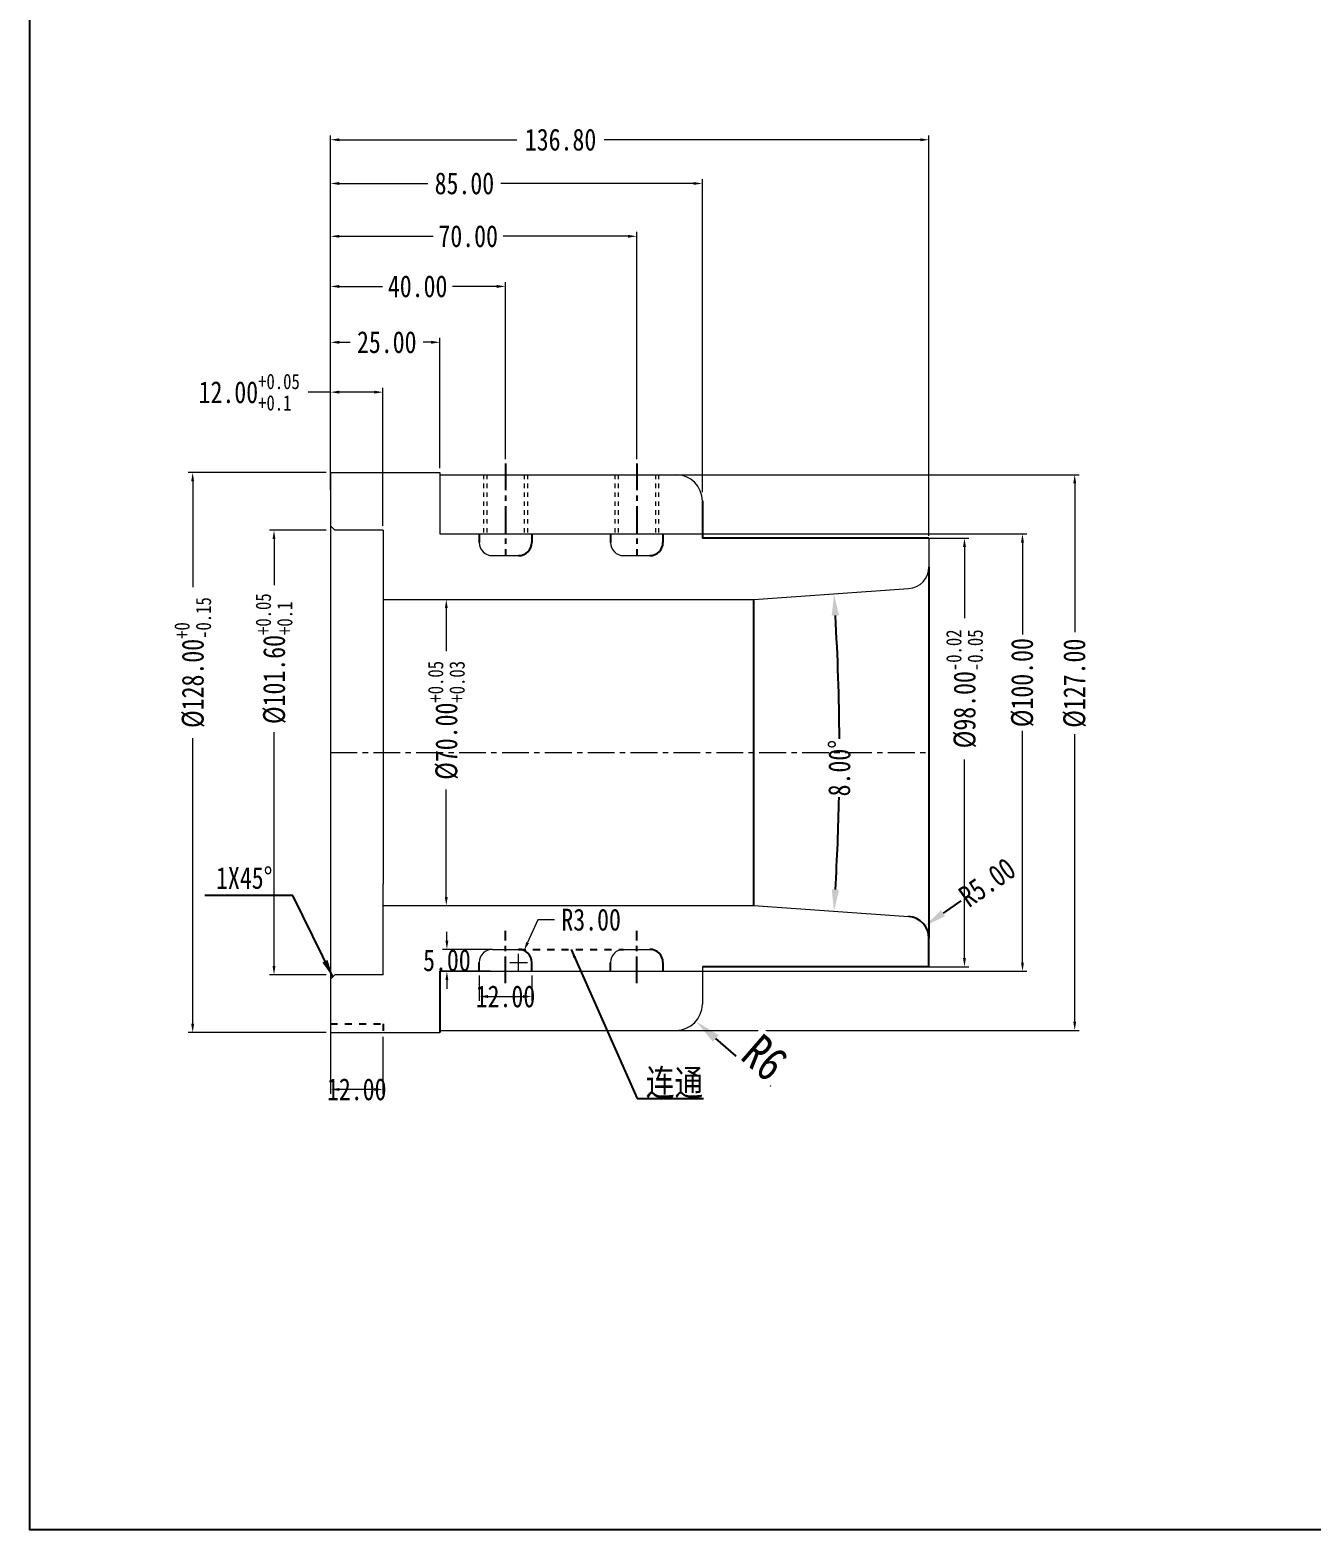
# Model space of a CAD drawing. Header units: millimetres. Extents: x 4797 to 6967, y -10922 to -3169.
# Drawn here: x 5420.8 to 5713.6, y -5493.4 to -5150.6 of the extents above; entities that cross this region are included whole.
import ezdxf

# ---------------------------------------------------------------- set-up
doc = ezdxf.new("R2010")
doc.units = ezdxf.units.MM
doc.header["$LTSCALE"] = 16.335
doc.header["$PDMODE"] = 3
doc.header["$PDSIZE"] = 0.3125
doc.linetypes.add('CENTER', pattern=[0.6, 0.375, -0.075, 0.075, -0.075])
doc.linetypes.add('HIDDEN', pattern=[0.2, 0.1, -0.1])
doc.layers.get('0').update_dxf_attribs({"linetype": 'CONTINUOUS'})
doc.layers.get('Defpoints').update_dxf_attribs({"linetype": 'CONTINUOUS'})
doc.layers.add('DEFAULT_2', color=8, linetype='HIDDEN')
doc.layers.add('dim', color=82, linetype='CONTINUOUS', lineweight=9)
doc.layers.add('screw', color=33, linetype='CONTINUOUS', lineweight=13)
doc.styles.get("Standard").update_dxf_attribs({"font": 'txt', "width": 0.8})
doc.dimstyles.new('ISO-25', dxfattribs={"dimtxt": 8, "dimasz": 6, "dimexe": 0, "dimexo": 0, "dimgap": 0, "dimtad": 1, "dimdsep": 46, "dimtxsty": 'Standard', "dimcen": 0, "dimclrd": 4, "dimclre": 4, "dimclrt": 6, "dimazin": 0, "dimtfac": 1, "dimtofl": 0, "dimtmove": 0, "dimatfit": 3, "dimfxl": 0, "dimarcsym": 0})
doc.dimstyles.get("Standard").update_dxf_attribs({"dimtxt": 0.15625, "dimasz": 0.1875, "dimexe": 0.125, "dimexo": 0.0625, "dimtad": 0, "dimtih": 1, "dimtoh": 1, "dimdsep": 46, "dimtxsty": 'Standard', "dimcen": 0.09, "dimadec": 0, "dimazin": 0, "dimtp": 0.01, "dimtm": 0.01, "dimtfac": 1, "dimtofl": 0, "dimtmove": 0, "dimatfit": 3, "dimfxl": 0, "dimtolj": 1, "dimarcsym": 0})
doc.dimstyles.new('STANDARD$0', dxfattribs={"dimscale": 2, "dimtxt": 3, "dimasz": 3, "dimexe": 1.25, "dimexo": 0.625, "dimgap": 0.5, "dimtad": 0, "dimdsep": 46, "dimlunit": 6, "dimtxsty": 'Standard', "dimblk": 'CLOSEDBLANK', "dimcen": 0, "dimclrt": 2, "dimazin": 2, "dimtfac": 2, "dimtmove": 1, "dimatfit": 3, "dimfxl": 0, "dimtolj": 1, "dimtzin": 0, "dimarcsym": 0})

# ---------------------------------------------------------------- blocks, each defined once
blk = doc.blocks.new('*D424')
at = {"color": 1, "lineweight": 0, "transparency": 16777216}
for p, q in [((5489.48, -5375.71), (5489.48, -5393.72)), ((5501.48, -5380.71), (5501.48, -5393.72))]:
    blk.add_line(p, q, dxfattribs=at)
at = {"color": 0, "lineweight": 0, "transparency": 16777216}
blk.add_line((5499.48, -5392.72), (5491.48, -5392.72), dxfattribs=at)
at = {"color": 0, "transparency": 16777216}
for points in [[(5491.48, -5392.39), (5491.48, -5393.06), (5489.48, -5392.72)], [(5499.48, -5392.39), (5499.48, -5393.06), (5501.48, -5392.72)]]:
    blk.add_solid(points, dxfattribs=at)
at = {"layer": 'Defpoints', "color": 0, "transparency": 16777216}
for p in [(5489.48, -5374.71), (5501.48, -5379.71), (5489.48, -5392.72)]:
    blk.add_point(p, dxfattribs=at)
at = {"color": 0, "lineweight": 0, "transparency": 16777216, "insert": (5495.48, -5392.72), "char_height": 5, "attachment_point": 5}
blk.add_mtext('\\A1;12.00', dxfattribs=at)
blk = doc.blocks.new('*D348')
at = {"color": 1, "lineweight": 0, "transparency": 16777216}
for p, q in [((5488.48, -5264.91), (5475.57, -5264.91)), ((5488.48, -5366.51), (5475.57, -5366.51))]:
    blk.add_line(p, q, dxfattribs=at)
at = {"color": 0, "lineweight": 0, "transparency": 16777216}
for p, q in [((5476.57, -5266.91), (5476.57, -5277.46)), ((5476.57, -5364.51), (5476.57, -5311.06))]:
    blk.add_line(p, q, dxfattribs=at)
at = {"color": 0, "transparency": 16777216}
for points in [[(5476.24, -5266.91), (5476.9, -5266.91), (5476.57, -5264.91)], [(5476.24, -5364.51), (5476.9, -5364.51), (5476.57, -5366.51)]]:
    blk.add_solid(points, dxfattribs=at)
at = {"layer": 'Defpoints', "color": 0, "transparency": 16777216}
for p in [(5489.48, -5264.91), (5476.57, -5366.51), (5489.48, -5366.51)]:
    blk.add_point(p, dxfattribs=at)
at = {"color": 0, "lineweight": 0, "transparency": 16777216, "insert": (5476.57, -5294.26), "char_height": 5, "attachment_point": 5, "rotation": 90}
blk.add_mtext('\\A1;%%C101.60{\\H0.7x;\\S+0.05^ +0.1;}', dxfattribs=at)
blk = doc.blocks.new('*D349')
at = {"color": 0, "lineweight": 0, "transparency": 16777216}
for p, q in [((5489.48, -5233.34), (5484.37, -5233.34)), ((5499.48, -5233.34), (5491.48, -5233.34))]:
    blk.add_line(p, q, dxfattribs=at)
at = {"color": 1, "lineweight": 0, "transparency": 16777216}
for p, q in [((5489.48, -5255.71), (5489.48, -5232.34)), ((5501.48, -5263.91), (5501.48, -5232.34))]:
    blk.add_line(p, q, dxfattribs=at)
at = {"color": 0, "transparency": 16777216}
for points in [[(5491.48, -5233), (5491.48, -5233.67), (5489.48, -5233.34)], [(5499.48, -5233), (5499.48, -5233.67), (5501.48, -5233.34)]]:
    blk.add_solid(points, dxfattribs=at)
at = {"layer": 'Defpoints', "color": 0, "transparency": 16777216}
for p in [(5501.48, -5233.34), (5489.48, -5256.71), (5501.48, -5264.91)]:
    blk.add_point(p, dxfattribs=at)
at = {"color": 0, "lineweight": 0, "transparency": 16777216, "insert": (5470.9, -5233.34), "char_height": 5, "attachment_point": 5}
blk.add_mtext('\\A1;12.00{\\H0.7x;\\S+0.05^ +0.1;}', dxfattribs=at)
blk = doc.blocks.new('*D350')
at = {"color": 1, "lineweight": 0, "transparency": 16777216}
for p, q in [((5489.48, -5255.71), (5489.48, -5196.71)), ((5559.48, -5248.63), (5559.48, -5196.71))]:
    blk.add_line(p, q, dxfattribs=at)
at = {"color": 0, "lineweight": 0, "transparency": 16777216}
for p, q in [((5491.48, -5197.71), (5512.96, -5197.71)), ((5557.48, -5197.71), (5528.96, -5197.71))]:
    blk.add_line(p, q, dxfattribs=at)
at = {"color": 0, "transparency": 16777216}
for points in [[(5491.48, -5197.38), (5491.48, -5198.04), (5489.48, -5197.71)], [(5557.48, -5197.38), (5557.48, -5198.04), (5559.48, -5197.71)]]:
    blk.add_solid(points, dxfattribs=at)
at = {"layer": 'Defpoints', "color": 0, "transparency": 16777216}
for p in [(5559.48, -5197.71), (5559.48, -5249.63), (5489.48, -5256.71)]:
    blk.add_point(p, dxfattribs=at)
at = {"color": 0, "lineweight": 0, "transparency": 16777216, "insert": (5520.96, -5197.71), "char_height": 5, "attachment_point": 5}
blk.add_mtext('\\A1;70.00', dxfattribs=at)
blk = doc.blocks.new('*D351')
at = {"color": 1, "lineweight": 0, "transparency": 16777216}
for p, q in [((5488.48, -5251.71), (5456.98, -5251.71)), ((5488.48, -5379.71), (5456.98, -5379.71))]:
    blk.add_line(p, q, dxfattribs=at)
at = {"color": 0, "lineweight": 0, "transparency": 16777216}
for p, q in [((5457.98, -5253.71), (5457.98, -5277.92)), ((5457.98, -5377.71), (5457.98, -5312.39))]:
    blk.add_line(p, q, dxfattribs=at)
at = {"color": 0, "transparency": 16777216}
for points in [[(5457.64, -5253.71), (5458.31, -5253.71), (5457.98, -5251.71)], [(5457.64, -5377.71), (5458.31, -5377.71), (5457.98, -5379.71)]]:
    blk.add_solid(points, dxfattribs=at)
at = {"layer": 'Defpoints', "color": 0, "transparency": 16777216}
for p in [(5489.48, -5251.71), (5457.98, -5379.71), (5489.48, -5379.71)]:
    blk.add_point(p, dxfattribs=at)
at = {"color": 0, "lineweight": 0, "transparency": 16777216, "insert": (5457.98, -5295.15), "char_height": 5, "attachment_point": 5, "rotation": 90}
blk.add_mtext('\\A1;%%C128.00{\\H0.7x;\\S+0^ -0.15;}', dxfattribs=at)
blk = doc.blocks.new('*D352')
at = {"color": 1, "lineweight": 0, "transparency": 16777216}
for p, q in [((5502.48, -5280.71), (5516.95, -5280.71)), ((5502.48, -5350.71), (5516.95, -5350.71))]:
    blk.add_line(p, q, dxfattribs=at)
at = {"color": 0, "lineweight": 0, "transparency": 16777216}
for p, q in [((5515.95, -5282.71), (5515.95, -5292.56)), ((5515.95, -5348.71), (5515.95, -5324.16))]:
    blk.add_line(p, q, dxfattribs=at)
at = {"color": 0, "transparency": 16777216}
for points in [[(5515.62, -5282.71), (5516.28, -5282.71), (5515.95, -5280.71)], [(5515.62, -5348.71), (5516.28, -5348.71), (5515.95, -5350.71)]]:
    blk.add_solid(points, dxfattribs=at)
at = {"layer": 'Defpoints', "color": 0, "transparency": 16777216}
for p in [(5501.48, -5280.71), (5501.48, -5350.71), (5515.95, -5350.71)]:
    blk.add_point(p, dxfattribs=at)
at = {"color": 0, "lineweight": 0, "transparency": 16777216, "insert": (5515.95, -5308.36), "char_height": 5, "attachment_point": 5, "rotation": 90}
blk.add_mtext('\\A1;%%C70.00{\\H0.7x;\\S+0.05^ +0.03;}', dxfattribs=at)
blk = doc.blocks.new('*D353')
at = {"color": 1, "lineweight": 0, "transparency": 16777216}
for p, q in [((5523.48, -5366.71), (5523.48, -5372.48)), ((5535.48, -5366.71), (5535.48, -5372.48))]:
    blk.add_line(p, q, dxfattribs=at)
at = {"color": 0, "lineweight": 0, "transparency": 16777216}
blk.add_line((5525.48, -5371.48), (5533.48, -5371.48), dxfattribs=at)
at = {"color": 0, "transparency": 16777216}
for points in [[(5525.48, -5371.14), (5525.48, -5371.81), (5523.48, -5371.48)], [(5533.48, -5371.14), (5533.48, -5371.81), (5535.48, -5371.48)]]:
    blk.add_solid(points, dxfattribs=at)
at = {"layer": 'Defpoints', "color": 0, "transparency": 16777216}
for p in [(5523.48, -5365.71), (5535.48, -5365.71), (5535.48, -5371.48)]:
    blk.add_point(p, dxfattribs=at)
at = {"color": 0, "lineweight": 0, "transparency": 16777216, "insert": (5529.48, -5371.48), "char_height": 5, "attachment_point": 5}
blk.add_mtext('\\A1;12.00', dxfattribs=at)
blk = doc.blocks.new('*D354')
at = {"color": 0, "lineweight": 0, "transparency": 16777216}
for p, q in [((5536.89, -5353.94), (5534.54, -5359.15)), ((5540.72, -5353.94), (5536.89, -5353.94))]:
    blk.add_line(p, q, dxfattribs=at)
at = {"color": 1, "lineweight": 0, "transparency": 16777216}
for p, q in [((5532.48, -5365.71), (5532.48, -5361.71)), ((5530.48, -5363.71), (5534.48, -5363.71))]:
    blk.add_line(p, q, dxfattribs=at)
at = {"color": 0, "transparency": 16777216}
blk.add_solid([(5534.24, -5359.01), (5534.84, -5359.29), (5533.72, -5360.97)], dxfattribs=at)
at = {"layer": 'Defpoints', "color": 0, "transparency": 16777216}
for p in [(5533.72, -5360.97), (5532.48, -5363.71)]:
    blk.add_point(p, dxfattribs=at)
at = {"color": 0, "lineweight": 0, "transparency": 16777216, "insert": (5549.06, -5353.94), "char_height": 5, "attachment_point": 5}
blk.add_mtext('\\A1;R3.00', dxfattribs=at)
blk = doc.blocks.new('*D425')
at = {"color": 1, "lineweight": 0, "transparency": 16777216}
for p, q in [((5489.48, -5255.71), (5489.48, -5220.94)), ((5514.48, -5250.71), (5514.48, -5220.94))]:
    blk.add_line(p, q, dxfattribs=at)
at = {"color": 0, "lineweight": 0, "transparency": 16777216}
for p, q in [((5491.48, -5221.94), (5494.01, -5221.94)), ((5512.48, -5221.94), (5510.68, -5221.94))]:
    blk.add_line(p, q, dxfattribs=at)
at = {"color": 0, "transparency": 16777216}
for points in [[(5491.48, -5221.6), (5491.48, -5222.27), (5489.48, -5221.94)], [(5512.48, -5221.6), (5512.48, -5222.27), (5514.48, -5221.94)]]:
    blk.add_solid(points, dxfattribs=at)
at = {"layer": 'Defpoints', "color": 0, "transparency": 16777216}
for p in [(5489.48, -5221.94), (5514.48, -5251.71), (5489.48, -5256.71)]:
    blk.add_point(p, dxfattribs=at)
at = {"color": 0, "lineweight": 0, "transparency": 16777216, "insert": (5502.34, -5221.94), "char_height": 5, "attachment_point": 5}
blk.add_mtext('\\A1;25.00', dxfattribs=at)
blk = doc.blocks.new('*D426')
at = {"color": 1, "lineweight": 0, "transparency": 16777216}
for p, q in [((5489.48, -5240.02), (5489.48, -5208.17)), ((5529.48, -5248.63), (5529.48, -5208.17))]:
    blk.add_line(p, q, dxfattribs=at)
at = {"color": 0, "lineweight": 0, "transparency": 16777216}
for p, q in [((5491.48, -5209.17), (5501.4, -5209.17)), ((5527.48, -5209.17), (5517.4, -5209.17))]:
    blk.add_line(p, q, dxfattribs=at)
at = {"color": 0, "transparency": 16777216}
for points in [[(5491.48, -5208.84), (5491.48, -5209.51), (5489.48, -5209.17)], [(5527.48, -5208.84), (5527.48, -5209.51), (5529.48, -5209.17)]]:
    blk.add_solid(points, dxfattribs=at)
at = {"layer": 'Defpoints', "color": 0, "transparency": 16777216}
for p in [(5489.48, -5209.17), (5489.48, -5241.02), (5529.48, -5249.63)]:
    blk.add_point(p, dxfattribs=at)
at = {"color": 0, "lineweight": 0, "transparency": 16777216, "insert": (5509.4, -5209.17), "char_height": 5, "attachment_point": 5}
blk.add_mtext('\\A1;40.00', dxfattribs=at)
blk = doc.blocks.new('*D355')
at = {"color": 1, "lineweight": 0, "transparency": 16777216}
for p, q in [((5565.48, -5252.21), (5660.6, -5252.21)), ((5565.48, -5379.21), (5660.6, -5379.21))]:
    blk.add_line(p, q, dxfattribs=at)
at = {"color": 0, "lineweight": 0, "transparency": 16777216}
for p, q in [((5659.6, -5254.21), (5659.6, -5288.21)), ((5659.6, -5377.21), (5659.6, -5311.54))]:
    blk.add_line(p, q, dxfattribs=at)
at = {"color": 0, "transparency": 16777216}
for points in [[(5659.27, -5254.21), (5659.93, -5254.21), (5659.6, -5252.21)], [(5659.27, -5377.21), (5659.93, -5377.21), (5659.6, -5379.21)]]:
    blk.add_solid(points, dxfattribs=at)
at = {"layer": 'Defpoints', "color": 0, "transparency": 16777216}
for p in [(5564.48, -5252.21), (5564.48, -5379.21), (5659.6, -5379.21)]:
    blk.add_point(p, dxfattribs=at)
at = {"color": 0, "lineweight": 0, "transparency": 16777216, "insert": (5659.6, -5299.87), "char_height": 5, "attachment_point": 5, "rotation": 90}
blk.add_mtext('\\A1;%%c127.00', dxfattribs=at)
blk = doc.blocks.new('*D356')
at = {"color": 0, "lineweight": 0, "transparency": 16777216}
for p, q in [((5516.09, -5358.71), (5516.09, -5356.71)), ((5516.09, -5367.71), (5516.09, -5369.71))]:
    blk.add_line(p, q, dxfattribs=at)
at = {"color": 1, "lineweight": 0, "transparency": 16777216}
for p, q in [((5526.06, -5360.71), (5515.09, -5360.71)), ((5526.06, -5365.71), (5515.09, -5365.71))]:
    blk.add_line(p, q, dxfattribs=at)
at = {"color": 0, "transparency": 16777216}
for points in [[(5515.75, -5358.71), (5516.42, -5358.71), (5516.09, -5360.71)], [(5515.75, -5367.71), (5516.42, -5367.71), (5516.09, -5365.71)]]:
    blk.add_solid(points, dxfattribs=at)
at = {"layer": 'Defpoints', "color": 0, "transparency": 16777216}
for p in [(5527.06, -5360.71), (5516.09, -5365.71), (5527.06, -5365.71)]:
    blk.add_point(p, dxfattribs=at)
at = {"color": 0, "lineweight": 0, "transparency": 16777216, "insert": (5516.09, -5363.21), "char_height": 5, "attachment_point": 5}
blk.add_mtext('\\A1;5.00', dxfattribs=at)
blk = doc.blocks.new('*D357')
at = {"color": 1, "lineweight": 0, "transparency": 16777216}
for p, q in [((5626.39, -5266.71), (5635.4, -5266.71)), ((5611.62, -5364.71), (5635.4, -5364.71))]:
    blk.add_line(p, q, dxfattribs=at)
at = {"color": 0, "lineweight": 0, "transparency": 16777216}
for p, q in [((5634.4, -5268.71), (5634.4, -5285.03)), ((5634.4, -5362.71), (5634.4, -5317.3))]:
    blk.add_line(p, q, dxfattribs=at)
at = {"color": 0, "transparency": 16777216}
for points in [[(5634.06, -5268.71), (5634.73, -5268.71), (5634.4, -5266.71)], [(5634.06, -5362.71), (5634.73, -5362.71), (5634.4, -5364.71)]]:
    blk.add_solid(points, dxfattribs=at)
at = {"layer": 'Defpoints', "color": 0, "transparency": 16777216}
for p in [(5625.39, -5266.71), (5610.62, -5364.71), (5634.4, -5364.71)]:
    blk.add_point(p, dxfattribs=at)
at = {"color": 0, "lineweight": 0, "transparency": 16777216, "insert": (5634.4, -5301.16), "char_height": 5, "attachment_point": 5, "rotation": 90}
blk.add_mtext('\\A1;%%C98.00{\\H0.7x;\\S-0.02^ -0.05;}', dxfattribs=at)
blk = doc.blocks.new('*D358')
at = {"color": 1, "lineweight": 0, "transparency": 16777216}
for p, q in [((5489.48, -5255.71), (5489.48, -5174.65)), ((5626.28, -5266.21), (5626.28, -5174.65))]:
    blk.add_line(p, q, dxfattribs=at)
at = {"color": 0, "lineweight": 0, "transparency": 16777216}
for p, q in [((5491.48, -5175.65), (5532.07, -5175.65)), ((5624.28, -5175.65), (5552.07, -5175.65))]:
    blk.add_line(p, q, dxfattribs=at)
at = {"color": 0, "transparency": 16777216}
for points in [[(5491.48, -5175.32), (5491.48, -5175.98), (5489.48, -5175.65)], [(5624.28, -5175.32), (5624.28, -5175.98), (5626.28, -5175.65)]]:
    blk.add_solid(points, dxfattribs=at)
at = {"layer": 'Defpoints', "color": 0, "transparency": 16777216}
for p in [(5626.28, -5175.65), (5489.48, -5256.71), (5626.28, -5267.21)]:
    blk.add_point(p, dxfattribs=at)
at = {"color": 0, "lineweight": 0, "transparency": 16777216, "insert": (5542.07, -5175.65), "char_height": 5, "attachment_point": 5}
blk.add_mtext('\\A1;136.80', dxfattribs=at)
blk = doc.blocks.new('*D359')
at = {"color": 1, "lineweight": 0, "transparency": 16777216}
for p, q in [((5570.48, -5265.71), (5648.66, -5265.71)), ((5570.48, -5365.71), (5648.66, -5365.71))]:
    blk.add_line(p, q, dxfattribs=at)
at = {"color": 0, "lineweight": 0, "transparency": 16777216}
for p, q in [((5647.66, -5267.71), (5647.66, -5288.74)), ((5647.66, -5363.71), (5647.66, -5310.74))]:
    blk.add_line(p, q, dxfattribs=at)
at = {"color": 0, "transparency": 16777216}
for points in [[(5647.33, -5267.71), (5647.99, -5267.71), (5647.66, -5265.71)], [(5647.33, -5363.71), (5647.99, -5363.71), (5647.66, -5365.71)]]:
    blk.add_solid(points, dxfattribs=at)
at = {"layer": 'Defpoints', "color": 0, "transparency": 16777216}
for p in [(5569.48, -5265.71), (5569.48, -5365.71), (5647.66, -5365.71)]:
    blk.add_point(p, dxfattribs=at)
at = {"color": 0, "lineweight": 0, "transparency": 16777216, "insert": (5647.66, -5299.74), "char_height": 5, "attachment_point": 5, "rotation": 90}
blk.add_mtext('\\A1;%%c100.00', dxfattribs=at)
blk = doc.blocks.new('*D360')
at = {"color": 1, "lineweight": 0, "transparency": 16777216}
for p, q in [((5489.48, -5193.55), (5489.48, -5184.64)), ((5574.48, -5256.21), (5574.48, -5184.64))]:
    blk.add_line(p, q, dxfattribs=at)
at = {"color": 0, "lineweight": 0, "transparency": 16777216}
for p, q in [((5491.48, -5185.64), (5511.76, -5185.64)), ((5572.48, -5185.64), (5528.43, -5185.64))]:
    blk.add_line(p, q, dxfattribs=at)
at = {"color": 0, "transparency": 16777216}
for points in [[(5491.48, -5185.31), (5491.48, -5185.97), (5489.48, -5185.64)], [(5572.48, -5185.31), (5572.48, -5185.97), (5574.48, -5185.64)]]:
    blk.add_solid(points, dxfattribs=at)
at = {"layer": 'Defpoints', "color": 0, "transparency": 16777216}
for p in [(5489.48, -5185.64), (5489.48, -5194.55), (5574.48, -5257.21)]:
    blk.add_point(p, dxfattribs=at)
at = {"color": 0, "lineweight": 0, "transparency": 16777216, "insert": (5520.09, -5185.64), "char_height": 5, "attachment_point": 5}
blk.add_mtext('\\A1;85.00', dxfattribs=at)
blk = doc.blocks.new('*D427')
at = {"color": 4, "lineweight": -2, "transparency": 16777216}
for start, end in [(0.3409, 3.4492), (356.5508, 358.8719)]:
    blk.add_arc((5085.76, -5315.71), 520.07, start, end, dxfattribs=at)
at = {"color": 4, "transparency": 16777216}
for points in [[(5604.06, -5284.47), (5605.72, -5284.36), (5604.57, -5279.43)], [(5605.72, -5347.05), (5604.06, -5346.94), (5604.57, -5351.99)]]:
    blk.add_solid(points, dxfattribs=at)
at = {"layer": 'Defpoints', "color": 0, "transparency": 16777216}
for p in [(5621.63, -5278.24), (5586.28, -5280.71), (5605.69, -5303.61), (5586.28, -5350.71), (5621.63, -5353.18)]:
    blk.add_point(p, dxfattribs=at)
at = {"color": 6, "transparency": 16777216, "insert": (5605.82, -5319.28), "char_height": 5, "attachment_point": 5, "rotation": 89.6064}
blk.add_mtext('\\A1;8.00\\M+5A1E3', dxfattribs=at)
blk = doc.blocks.new('*D428')
at = {"color": 4, "lineweight": -2, "transparency": 16777216}
blk.add_line((5633.59, -5349.59), (5629.49, -5352.45), dxfattribs=at)
at = {"color": 4, "transparency": 16777216}
blk.add_solid([(5629.01, -5351.76), (5629.96, -5353.13), (5625.39, -5355.31)], dxfattribs=at)
at = {"layer": 'Defpoints', "color": 0, "transparency": 16777216}
for p in [(5625.39, -5355.31), (5621.28, -5358.17)]:
    blk.add_point(p, dxfattribs=at)
at = {"color": 6, "transparency": 16777216, "insert": (5639.61, -5345.4), "char_height": 5, "attachment_point": 5, "rotation": 34.878}
blk.add_mtext('\\A1;R5.00', dxfattribs=at)
blk = doc.blocks.new('*D429')
at = {"color": 4, "lineweight": -2, "transparency": 16777216}
blk.add_line((5590.14, -5391.99), (5577.55, -5381.07), dxfattribs=at)
at = {"color": 4, "transparency": 16777216}
blk.add_solid([(5578.2, -5380.31), (5576.89, -5381.83), (5573.02, -5377.14)], dxfattribs=at)
at = {"layer": 'Defpoints', "color": 0, "transparency": 16777216}
for p in [(5568.48, -5373.21), (5573.02, -5377.14)]:
    blk.add_point(p, dxfattribs=at)
at = {"color": 6, "transparency": 16777216, "insert": (5588.73, -5385.47), "char_height": 8, "attachment_point": 5, "rotation": 319.0624, "bg_fill": 3, "box_fill_scale": 1.1, "bg_fill_color": 256, "bg_fill_true_color": 13158600, "bg_fill_transparency": 0}
blk.add_mtext('R6', dxfattribs=at)

msp = doc.modelspace()

# ---------------------------------------------------------------- linework, layer by layer
at = {"lineweight": 0}
for p, q in [((5489.484, -5251.707), (5514.484, -5251.707)), ((5489.484, -5251.707), (5489.484, -5263.907)), ((5514.484, -5251.707), (5514.484, -5265.707)), ((5514.484, -5252.207), (5568.484, -5252.207)), ((5489.484, -5263.907), (5490.484, -5264.907)), ((5489.484, -5263.907), (5489.484, -5379.707)), ((5501.484, -5264.907), (5490.484, -5264.907)), ((5501.484, -5264.907), (5501.484, -5285.707)), ((5514.484, -5265.707), (5574.484, -5265.707)), ((5626.284, -5266.707), (5626.284, -5273.248)), ((5526.484, -5270.707), (5532.484, -5270.707)), ((5556.484, -5270.707), (5562.484, -5270.707)), ((5586.284, -5280.707), (5621.633, -5278.235)), ((5501.484, -5280.707), (5586.284, -5280.707)), ((5501.484, -5285.707), (5501.484, -5345.707)), ((5501.484, -5366.507), (5501.484, -5345.707)), ((5501.484, -5350.707), (5586.284, -5350.707)), ((5586.284, -5350.707), (5621.633, -5353.179)), ((5526.484, -5360.707), (5532.484, -5360.707)), ((5556.484, -5360.707), (5562.484, -5360.707)), ((5514.484, -5365.707), (5574.484, -5365.707)), ((5574.484, -5364.707), (5574.484, -5373.207)), ((5490.484, -5366.507), (5489.484, -5367.507)), ((5489.484, -5367.507), (5489.484, -5374.707)), ((5501.484, -5366.507), (5490.484, -5366.507)), ((5514.484, -5379.207), (5568.484, -5379.207)), ((5489.484, -5379.707), (5514.484, -5379.707))]:
    msp.add_line(p, q, dxfattribs=at)
at = {"color": 1, "linetype": 'CENTER'}
for p, q in [((5529.484, -5249.626), (5529.484, -5270.707)), ((5559.484, -5249.626), (5559.484, -5270.707)), ((5529.484, -5368.453), (5529.484, -5356.476)), ((5559.484, -5368.453), (5559.484, -5356.476))]:
    msp.add_line(p, q, dxfattribs=at)
for p, q in [((5574.484, -5258.207), (5574.484, -5266.707)), ((5523.484, -5265.707), (5523.484, -5267.707)), ((5535.484, -5265.707), (5535.484, -5267.707)), ((5553.484, -5265.707), (5553.484, -5267.707)), ((5565.484, -5265.707), (5565.484, -5267.707)), ((5626.284, -5266.707), (5574.484, -5266.707)), ((5626.284, -5273.248), (5626.284, -5358.167)), ((5586.284, -5350.707), (5586.284, -5280.707)), ((5514.484, -5365.707), (5514.484, -5379.707)), ((5523.484, -5365.707), (5523.484, -5363.707)), ((5535.484, -5365.707), (5535.484, -5363.707)), ((5553.484, -5365.707), (5553.484, -5363.707)), ((5565.484, -5363.707), (5565.484, -5365.707)), ((5626.284, -5364.707), (5574.484, -5364.707))]:
    msp.add_line(p, q)
at = {"color": 1, "linetype": 'CENTER', "lineweight": 0}
msp.add_line((5489.484, -5315.707), (5626.284, -5315.707), dxfattribs=at)
at = {"ltscale": 0.5}
msp.add_line((5626.284, -5364.707), (5626.284, -5358.167), dxfattribs=at)
msp.add_lwpolyline([(5420.793, -4807.703), (6302.482, -4807.703), (6302.482, -5493.416), (5420.793, -5493.416)], close=True, dxfattribs=at)
at = {"lineweight": 0}
for centre, radius, start, end in [((5568.484, -5258.207), 6, 0, 90), ((5526.484, -5267.707), 3, 180, 270), ((5556.484, -5267.707), 3, 180, 270), ((5621.284, -5273.248), 5, 274, 0), ((5526.484, -5363.707), 3, 90, 180), ((5556.484, -5363.707), 3, 90, 180), ((5568.484, -5373.207), 6, 270, 0)]:
    msp.add_arc(centre, radius, start, end, dxfattribs=at)
for centre, start, end in [((5532.484, -5267.707), 270, 0), ((5562.484, -5267.707), 270, 0), ((5532.484, -5363.707), 0, 90), ((5562.484, -5363.707), 0, 90)]:
    msp.add_arc(centre, 3, start, end)
at = {"ltscale": 0.5}
msp.add_arc((5621.284, -5358.167), 5, 0, 86, dxfattribs=at)
at = {"layer": 'DEFAULT_2', "color": 8, "linetype": 'HIDDEN'}
for p, q in [((5532.484, -5360.707), (5556.484, -5360.707)), ((5489.484, -5377.707), (5501.484, -5377.707)), ((5501.484, -5377.707), (5501.484, -5379.707))]:
    msp.add_line(p, q, dxfattribs=at)
at = {"layer": 'screw', "color": 92, "linetype": 'HIDDEN', "ltscale": 0.621977}
for p, q in [((5524.484, -5252.207), (5524.484, -5265.707)), ((5534.484, -5252.207), (5534.484, -5265.707)), ((5554.484, -5252.207), (5554.484, -5265.707)), ((5564.484, -5252.207), (5564.484, -5265.707))]:
    msp.add_line(p, q, dxfattribs=at)
at = {"layer": 'screw', "linetype": 'HIDDEN', "ltscale": 0.621977}
for p, q in [((5525.234, -5252.207), (5525.234, -5265.707)), ((5533.734, -5252.207), (5533.734, -5265.707)), ((5555.234, -5252.207), (5555.234, -5265.707)), ((5563.734, -5252.207), (5563.734, -5265.707))]:
    msp.add_line(p, q, dxfattribs=at)

# ---------------------------------------------------------------- texts
at = {"insert": (5463.315, -5341.865), "char_height": 5, "width": 18.00079, "attachment_point": 1}
msp.add_mtext('{\\fSimSun|b0|i0|c134|p2;1X45%%D}', dxfattribs=at)
at = {"layer": 'dim', "color": 6, "insert": (5561.554, -5394.809), "char_height": 6, "attachment_point": 7}
msp.add_mtext('{\\fSimSun|b0|i0|c134|p2;连通}', dxfattribs=at)

# ---------------------------------------------------------------- dimensions: what is measured, and where the dimension line sits
at = {"lineweight": 0}
for base, p1, p2, dimstyle, override, picture, middle in [((5626.284, -5175.649), (5489.484, -5256.707), (5626.284, -5267.206), 'Standard', {"dimtxt": 5, "dimasz": 2, "dimexe": 1, "dimexo": 1, "dimgap": 1, "dimzin": 0, "dimdsep": 0, "dimcen": 2, "dimclre": 1, "dimtol": 0, "dimtp": 0, "dimtm": 0, "dimtzin": 0, "dimlwd": 0, "dimlwe": 0}, '*D358', (5542.072, -5175.649)), ((5489.484, -5185.639), (5574.484, -5257.207), (5489.484, -5194.545), 'STANDARD$0', {"dimscale": 1, "dimtxt": 5, "dimasz": 2, "dimexe": 1, "dimexo": 1, "dimgap": 1, "dimtih": 1, "dimtoh": 1, "dimzin": 0, "dimdsep": 0, "dimlunit": 2, "dimcen": 2, "dimclre": 1, "dimclrt": 0, "dimadec": 0, "dimazin": 0, "dimtfac": 1, "dimtofl": 0, "dimtmove": 0, "dimlwd": 0, "dimlwe": 0}, '*D360', (5520.093, -5185.639)), ((5559.484, -5197.711), (5489.484, -5256.707), (5559.484, -5249.626), 'Standard', {"dimtxt": 5, "dimasz": 2, "dimexe": 1, "dimexo": 1, "dimgap": 1, "dimzin": 0, "dimdsep": 0, "dimcen": 2, "dimclre": 1, "dimtol": 0, "dimtp": 0, "dimtm": 0, "dimtzin": 0, "dimlwd": 0, "dimlwe": 0}, '*D350', (5520.957, -5197.711)), ((5489.484, -5209.174), (5529.484, -5249.626), (5489.484, -5241.022), 'Standard', {"dimtxt": 5, "dimasz": 2, "dimexe": 1, "dimexo": 1, "dimgap": 1, "dimzin": 0, "dimdsep": 0, "dimcen": 2, "dimclre": 1, "dimtol": 0, "dimtp": 0, "dimtm": 0, "dimtzin": 0, "dimlwd": 0, "dimlwe": 0}, '*D426', (5509.397, -5209.174)), ((5489.484, -5221.936), (5514.484, -5251.707), (5489.484, -5256.707), 'Standard', {"dimtxt": 5, "dimasz": 2, "dimexe": 1, "dimexo": 1, "dimgap": 1, "dimzin": 0, "dimdsep": 0, "dimcen": 2, "dimclre": 1, "dimtol": 0, "dimtp": 0, "dimtm": 0, "dimtzin": 0, "dimlwd": 0, "dimlwe": 0}, '*D425', (5502.344, -5221.936)), ((5535.484, -5371.476), (5523.484, -5365.707), (5535.484, -5365.707), 'Standard', {"dimtxt": 5, "dimasz": 2, "dimexe": 1, "dimexo": 1, "dimgap": 1, "dimzin": 0, "dimdsep": 0, "dimcen": 2, "dimclre": 1, "dimtol": 0, "dimtp": 0, "dimtm": 0, "dimtzin": 0, "dimlwd": 0, "dimlwe": 0}, '*D353', (5529.484, -5371.476)), ((5489.484, -5392.722), (5501.484, -5379.707), (5489.484, -5374.707), 'STANDARD$0', {"dimscale": 1, "dimtxt": 5, "dimasz": 2, "dimexe": 1, "dimexo": 1, "dimgap": 1, "dimzin": 0, "dimdsep": 0, "dimlunit": 2, "dimcen": 2, "dimclre": 1, "dimclrt": 0, "dimadec": 0, "dimazin": 0, "dimtfac": 1, "dimtofl": 0, "dimtmove": 0, "dimlwd": 0, "dimlwe": 0}, '*D424', (5495.484, -5392.722))]:
    dim = msp.add_linear_dim(base=base, p1=p1, p2=p2, dimstyle=dimstyle, override=override, dxfattribs=at)
    dim.commit()
    dim.dimension.update_dxf_attribs({"geometry": picture, "text_midpoint": middle, "dimtype": 160})
dim = msp.add_linear_dim(base=(5501.484, -5233.336), p1=(5489.484, -5256.707), p2=(5501.484, -5264.907), text='<>{\\H0.7x;\\S+0.05^ +0.1;}', dimstyle='Standard', override={"dimtxt": 5, "dimasz": 2, "dimexe": 1, "dimexo": 1, "dimgap": 1, "dimzin": 0, "dimdsep": 0, "dimcen": 2, "dimclre": 1, "dimtol": 0, "dimtp": 0, "dimtm": 0, "dimtzin": 0, "dimlwd": 0, "dimlwe": 0}, dxfattribs=at)
dim.commit()
dim.dimension.update_dxf_attribs({"geometry": '*D349', "text_midpoint": (5470.9, -5233.336), "dimtype": 160})
for base, p1, p2, text, dimstyle, override, picture, middle in [((5457.977, -5379.707), (5489.484, -5251.707), (5489.484, -5379.707), '%%C<>{\\H0.7x;\\S+0^ -0.15;}', 'STANDARD$0', {"dimscale": 1, "dimtxt": 5, "dimasz": 2, "dimexe": 1, "dimexo": 1, "dimgap": 1, "dimzin": 0, "dimdsep": 0, "dimlunit": 2, "dimcen": 2, "dimclre": 1, "dimclrt": 0, "dimadec": 0, "dimazin": 0, "dimtfac": 1, "dimtofl": 0, "dimtmove": 0, "dimlwd": 0, "dimlwe": 0}, '*D351', (5457.977, -5295.155)), ((5659.599, -5379.207), (5564.484, -5252.207), (5564.484, -5379.207), '%%c<>', 'Standard', {"dimtxt": 5, "dimasz": 2, "dimexe": 1, "dimexo": 1, "dimgap": 1, "dimtih": 0, "dimtoh": 0, "dimzin": 0, "dimdsep": 0, "dimcen": 2, "dimclre": 1, "dimtol": 0, "dimlim": 0, "dimtp": 0, "dimtm": 0, "dimtzin": 0, "dimlwd": 0, "dimlwe": 0}, '*D355', (5659.599, -5299.872)), ((5476.57, -5366.507), (5489.484, -5264.907), (5489.484, -5366.507), '%%C<>{\\H0.7x;\\S+0.05^ +0.1;}', 'STANDARD$0', {"dimscale": 1, "dimtxt": 5, "dimasz": 2, "dimexe": 1, "dimexo": 1, "dimgap": 1, "dimzin": 0, "dimdsep": 0, "dimlunit": 2, "dimcen": 2, "dimclre": 1, "dimclrt": 0, "dimadec": 0, "dimazin": 0, "dimtfac": 1, "dimtofl": 0, "dimtmove": 0, "dimlwd": 0, "dimlwe": 0}, '*D348', (5476.57, -5294.26)), ((5647.659, -5365.707), (5569.484, -5265.707), (5569.484, -5365.707), '%%c<>', 'STANDARD$0', {"dimscale": 1, "dimtxt": 5, "dimasz": 2, "dimexe": 1, "dimexo": 1, "dimgap": 1, "dimzin": 0, "dimdsep": 0, "dimlunit": 2, "dimcen": 2, "dimclre": 1, "dimclrt": 0, "dimadec": 0, "dimazin": 0, "dimtfac": 1, "dimtofl": 0, "dimtmove": 0, "dimlwd": 0, "dimlwe": 0}, '*D359', (5647.659, -5299.736)), ((5634.397, -5364.707), (5625.393, -5266.707), (5610.616, -5364.707), '%%C<>{\\H0.7x;\\S-0.02^ -0.05;}', 'STANDARD$0', {"dimscale": 1, "dimtxt": 5, "dimasz": 2, "dimexe": 1, "dimexo": 1, "dimgap": 1, "dimzin": 0, "dimdsep": 0, "dimlunit": 2, "dimcen": 2, "dimclre": 1, "dimclrt": 0, "dimadec": 0, "dimazin": 0, "dimtfac": 1, "dimtofl": 0, "dimtmove": 0, "dimlwd": 0, "dimlwe": 0}, '*D357', (5634.397, -5301.164)), ((5515.95, -5350.707), (5501.484, -5280.707), (5501.484, -5350.707), '%%C<>{\\H0.7x;\\S+0.05^ +0.03;}', 'STANDARD$0', {"dimscale": 1, "dimtxt": 5, "dimasz": 2, "dimexe": 1, "dimexo": 1, "dimgap": 1, "dimzin": 0, "dimdsep": 0, "dimlunit": 2, "dimcen": 2, "dimclre": 1, "dimclrt": 0, "dimadec": 0, "dimazin": 0, "dimtfac": 1, "dimtofl": 0, "dimtmove": 0, "dimlwd": 0, "dimlwe": 0}, '*D352', (5515.95, -5308.361))]:
    dim = msp.add_linear_dim(base=base, p1=p1, p2=p2, angle=90, text=text, dimstyle=dimstyle, override=override, dxfattribs=at)
    dim.commit()
    dim.dimension.update_dxf_attribs({"geometry": picture, "text_midpoint": middle, "dimtype": 160})
dim = msp.add_angular_dim_2l(base=(5605.694, -5303.606), line1=((5586.284, -5350.707), (5621.633, -5353.179)), line2=((5586.284, -5280.707), (5621.633, -5278.235)), dimstyle='Standard', override={"dimtxt": 5, "dimasz": 5, "dimexe": 0, "dimexo": 0, "dimgap": 0, "dimtih": 0, "dimtoh": 0, "dimzin": 0, "dimcen": 0, "dimclrd": 4, "dimclre": 4, "dimclrt": 6, "dimadec": 2, "dimtp": 0, "dimtm": 0, "dimtzin": 0})
dim.commit()
dim.dimension.update_dxf_attribs({"geometry": '*D427', "text_midpoint": (5605.823, -5319.28), "dimtype": 162})
dim = msp.add_radius_dim(center=(5621.284, -5358.167), mpoint=(5625.386, -5355.308), dimstyle='Standard', override={"dimtxt": 5, "dimasz": 5, "dimexe": 0, "dimexo": 0, "dimgap": 0, "dimtih": 0, "dimtoh": 0, "dimzin": 0, "dimcen": 0, "dimclrd": 4, "dimclre": 4, "dimclrt": 6, "dimadec": 2, "dimtp": 0, "dimtm": 0, "dimtzin": 0})
dim.commit()
dim.dimension.update_dxf_attribs({"geometry": '*D428', "text_midpoint": (5639.605, -5345.396)})
dim = msp.add_radius_dim(center=(5532.484, -5363.707), mpoint=(5533.717, -5360.973), dimstyle='Standard', override={"dimtxt": 5, "dimasz": 2, "dimexe": 1, "dimexo": 1, "dimgap": 1, "dimzin": 0, "dimdsep": 0, "dimcen": 2, "dimclre": 1, "dimtol": 0, "dimtp": 0, "dimtm": 0, "dimtzin": 0, "dimlwd": 0, "dimlwe": 0}, dxfattribs=at)
dim.commit()
dim.dimension.update_dxf_attribs({"geometry": '*D354', "text_midpoint": (5549.057, -5353.937), "dimtype": 164})
dim = msp.add_linear_dim(base=(5516.087, -5365.707), p1=(5527.057, -5360.707), p2=(5527.057, -5365.707), angle=90, dimstyle='Standard', override={"dimtxt": 5, "dimasz": 2, "dimexe": 1, "dimexo": 1, "dimgap": 1, "dimzin": 0, "dimdsep": 0, "dimcen": 2, "dimclre": 1, "dimtol": 0, "dimtp": 0, "dimtm": 0, "dimtzin": 0, "dimlwd": 0, "dimlwe": 0}, dxfattribs=at)
dim.commit()
dim.dimension.update_dxf_attribs({"geometry": '*D356', "text_midpoint": (5516.087, -5363.207), "dimtype": 160})

# ---------------------------------------------------------------- leaders
msp.add_leader([(5489.984, -5367.007), (5480.849, -5348.361), (5460.728, -5348.361)], dimstyle='ISO-25', override={"dimtxt": 4.5, "dimasz": 4, "dimexe": 0, "dimexo": 0, "dimgap": 0, "dimtad": 0, "dimdsep": 46, "dimclrd": 256, "dimclre": 3, "dimclrt": 6, "dimtofl": 0})
at = {"layer": 'dim', "annotation_type": 0, "has_hookline": 1, "hookline_direction": 0, "text_width": 13.166}
msp.add_leader([(5544.484, -5360.707), (5559.554, -5394.809), (5561.554, -5394.809)], dimstyle='ISO-25', override={"dimtxt": 2.5, "dimasz": 2, "dimfxl": 1.25}, dxfattribs=at)

# ---------------------------------------------------------------- next in the draw order: dimensions: what is measured, and where the dimension line sits
dim = msp.add_radius_dim(center=(5568.484, -5373.207), mpoint=(5573.016, -5377.139), dimstyle='ISO-25', override={"dimfxl": 1.25})
dim.commit()
dim.dimension.update_dxf_attribs({"geometry": '*D429', "text_midpoint": (5588.731, -5385.474)})

doc.saveas('drawing.dxf')
